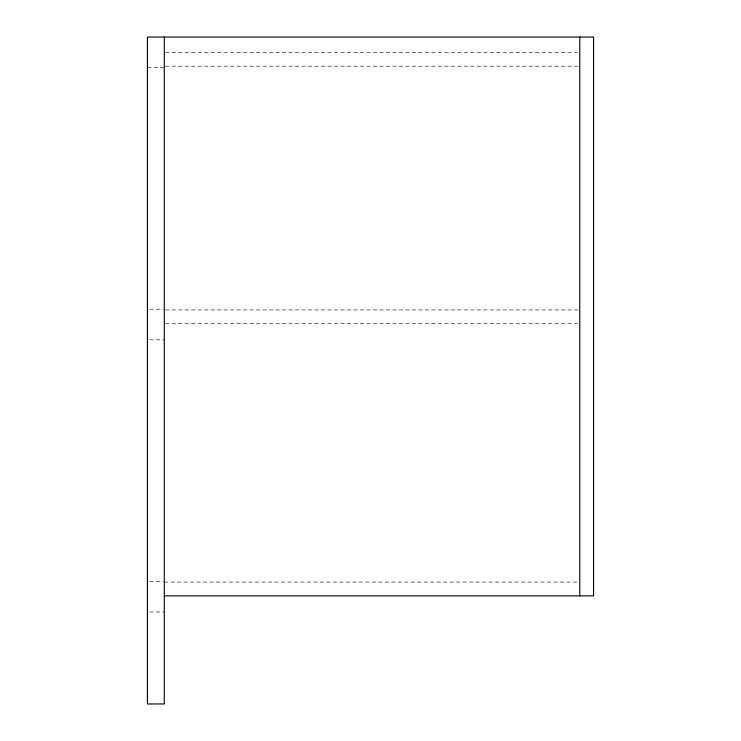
<?xml version="1.0" encoding="UTF-8"?>
<svg xmlns="http://www.w3.org/2000/svg" width="741" height="741" viewBox="0 0 741 741"><rect width="100%" height="100%" fill="white"/><g stroke="black" fill="none" stroke-linecap="round" stroke-linejoin="round"><path stroke-width="0.56" stroke-dasharray="3.71 2.78" d="M165.456 52.379L577.452 52.379M165.456 66.181L579.768 66.181M147.431 67.709L164.298 67.709M149.682 309.173L163.177 309.173M165.456 309.942L579.768 309.942M165.456 323.743L577.452 323.743M149.682 339.841L164.298 339.841M149.682 581.305L163.177 581.305M164.298 582.065L577.452 582.065M149.682 611.964L164.298 611.964"/><path stroke-width="1.11" d="M164.298 595.866L593.569 595.866L593.569 37.05L147.431 37.05L147.431 703.95L164.298 703.95L164.298 37.05M579.768 37.05L579.768 595.866"/></g></svg>
